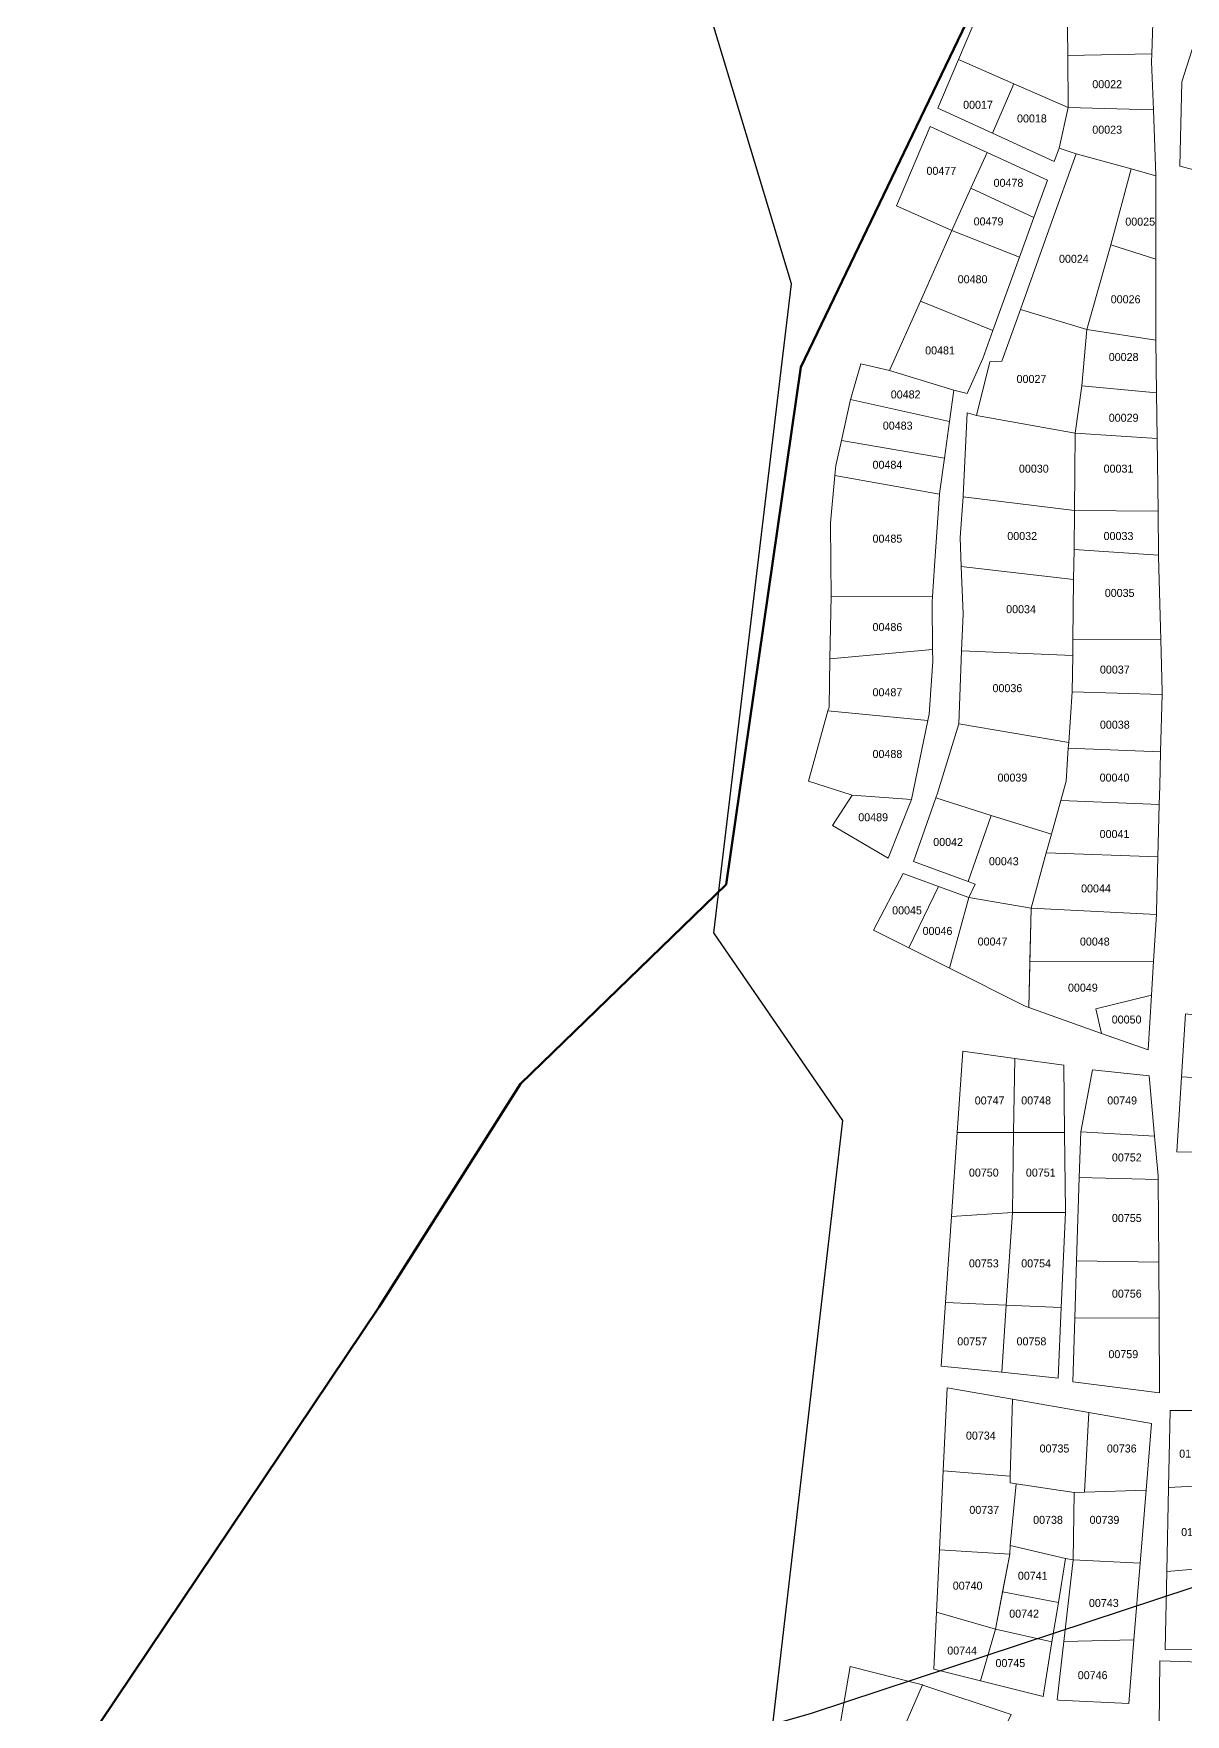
# Model space of a CAD drawing. Header units: metres. Extents: x 245225 to 248406, y 1633796 to 1637634.
# Drawn here: x 245295.2 to 245511, y 1635006.4 to 1635321.5 of the extents above; entities that cross this region are included whole.
import ezdxf
from ezdxf.enums import TextEntityAlignment as Align

# ---------------------------------------------------------------- set-up
doc = ezdxf.new("R2010")
doc.units = ezdxf.units.M
doc.header["$MEASUREMENT"] = 0
doc.layers.add('historique_numero_parcelle', color=7, linetype='Continuous')
doc.layers.add('limites_sections', color=7, linetype='Continuous')
doc.layers.add('Limites_Communes', color=7, linetype='Continuous', lineweight=211, plot=False)
doc.layers.add('LIMITES_PARCELLES', color=7, linetype='Continuous', lineweight=0, true_color=0xffffff)
doc.styles.add('Style-FANCY', font='FANCY.shx')

msp = doc.modelspace()

# ---------------------------------------------------------------- linework, layer by layer
at = {"layer": 'Limites_Communes', "color": 210, "lineweight": 80, "flags": 128}
msp.add_lwpolyline([(245295.2468, 1634986.3128), (245359.9816, 1635082.8418), (245386.44, 1635124.6461), (245425, 1635162), (245439, 1635259), (245487, 1635359)], dxfattribs=at)
at = {"layer": 'limites_parcelles', "flags": 128}
for points in [[(245488.788, 1635339.18), (245488.845, 1635333.461), (245488.908, 1635327.23), (245489.007, 1635317.384), (245489.105, 1635307.642), (245478.899, 1635312.089), (245468.518, 1635316.613), (245479.814, 1635343.248), (245480.225, 1635343.892), (245488.788, 1635339.18)], [(245541.046, 1635294.114), (245533.958, 1635294.588), (245512.445, 1635296.025), (245509.984, 1635296.66), (245510.381, 1635312.456), (245512.762, 1635319.917), (245527.367, 1635311.345), (245531.495, 1635306.265), (245541.046, 1635294.114)], [(245505.05, 1635307.204), (245489.105, 1635307.642), (245489.007, 1635317.384), (245504.762, 1635317.696), (245504.715, 1635316.188), (245505.05, 1635307.204)], [(245489.105, 1635307.642), (245487.385, 1635300.048), (245486.476, 1635297.54), (245474.922, 1635302.829), (245478.899, 1635312.089), (245489.105, 1635307.642)], [(245505.05, 1635307.204), (245505.509, 1635294.889), (245505.509, 1635294.865), (245500.865, 1635296.147), (245490.56, 1635298.99), (245487.385, 1635300.048), (245489.105, 1635307.642), (245505.05, 1635307.204)], [(245473.882, 1635299.217), (245470.854, 1635292.502), (245467.277, 1635284.57), (245456.905, 1635289.227), (245463.216, 1635304.11), (245473.882, 1635299.217)], [(245497.082, 1635281.93), (245492.598, 1635266.049), (245480.133, 1635269.793), (245485.78, 1635285.606), (245490.56, 1635298.99), (245500.865, 1635296.147), (245497.082, 1635281.93)], [(245505.509, 1635279.189), (245505.509, 1635265.123), (245505.523, 1635264.011), (245492.598, 1635266.049), (245497.082, 1635281.93), (245505.509, 1635279.189)], [(245474.981, 1635265.823), (245473.098, 1635260.625), (245470.187, 1635254.01), (245467.674, 1635254.672), (245455.635, 1635258.376), (245461.402, 1635271.351), (245474.981, 1635265.823)], [(245491.645, 1635255.466), (245490.375, 1635246.576), (245471.907, 1635249.909), (245474.421, 1635259.964), (245476.67, 1635260.096), (245480.133, 1635269.793), (245492.598, 1635266.049), (245491.645, 1635255.466)], [(245455.635, 1635258.376), (245467.674, 1635254.672), (245466.85, 1635248.783), (245448.327, 1635252.941), (245448.359, 1635253.084), (245450.211, 1635259.567), (245455.635, 1635258.376)], [(245471.907, 1635249.909), (245490.375, 1635246.576), (245490.269, 1635232.076), (245469.382, 1635234.652), (245469.394, 1635234.828), (245470.187, 1635250.439), (245471.907, 1635249.909)], [(245465.89, 1635241.916), (245465.028, 1635235.754), (245464.987, 1635235.167), (245445.396, 1635238.641), (245445.581, 1635240.517), (245446.621, 1635245.222), (245465.89, 1635241.916)], [(245464.987, 1635235.167), (245464.048, 1635221.763), (245463.643, 1635215.984), (245444.655, 1635216.043), (245444.595, 1635222.275), (245444.523, 1635229.801), (245445.396, 1635238.641), (245464.987, 1635235.167)], [(245490.269, 1635232.076), (245490.178, 1635224.778), (245490.108, 1635219.169), (245469.064, 1635221.631), (245468.864, 1635227.023), (245469.382, 1635234.652), (245490.269, 1635232.076)], [(245506.035, 1635223.729), (245506.038, 1635223.451), (245506.445, 1635207.92), (245489.967, 1635207.863), (245490.108, 1635219.169), (245490.178, 1635224.778), (245506.035, 1635223.729)], [(245490.108, 1635219.169), (245489.967, 1635207.863), (245489.93, 1635204.895), (245469.127, 1635205.813), (245469.394, 1635212.735), (245469.064, 1635221.631), (245490.108, 1635219.169)], [(245463.679, 1635206.033), (245444.444, 1635204.298), (245444.655, 1635216.043), (245463.643, 1635215.984), (245463.573, 1635214.984), (245463.679, 1635206.033)], [(245444.444, 1635204.298), (245463.679, 1635206.033), (245463.705, 1635203.872), (245463.044, 1635193.95), (245462.798, 1635192.762), (245444.083, 1635194.526), (245444.281, 1635195.234), (245444.444, 1635204.298)], [(245489.93, 1635204.895), (245489.846, 1635198.104), (245489.185, 1635188.617), (245468.6, 1635192.098), (245469.127, 1635205.813), (245489.93, 1635204.895)], [(245506.685, 1635197.601), (245489.846, 1635198.104), (245489.93, 1635204.895), (245489.967, 1635207.863), (245506.445, 1635207.92), (245506.7, 1635198.183), (245506.685, 1635197.601)], [(245506.685, 1635197.601), (245506.409, 1635186.844), (245489.111, 1635187.547), (245489.185, 1635188.617), (245489.846, 1635198.104), (245506.685, 1635197.601)], [(245462.798, 1635192.762), (245459.736, 1635177.943), (245448.624, 1635178.736), (245440.422, 1635181.382), (245444.083, 1635194.526), (245462.798, 1635192.762)], [(245489.185, 1635188.617), (245489.111, 1635187.547), (245488.682, 1635181.382), (245487.685, 1635177.767), (245485.932, 1635171.404), (245474.67, 1635174.956), (245464.312, 1635178.223), (245464.631, 1635179.133), (245468.6, 1635192.098), (245489.185, 1635188.617)], [(245506.409, 1635186.844), (245506.245, 1635180.458), (245506.157, 1635177.011), (245487.685, 1635177.767), (245488.682, 1635181.382), (245489.111, 1635187.547), (245506.409, 1635186.844)], [(245506.157, 1635177.011), (245505.904, 1635167.162), (245484.971, 1635167.917), (245485.932, 1635171.404), (245487.685, 1635177.767), (245506.157, 1635177.011)], [(245485.932, 1635171.404), (245484.971, 1635167.917), (245482.12, 1635157.57), (245470.452, 1635159.554), (245471.642, 1635162.068), (245470.35, 1635162.543), (245474.67, 1635174.956), (245485.932, 1635171.404)], [(245505.904, 1635167.162), (245505.642, 1635156.908), (245505.609, 1635156.377), (245482.12, 1635157.57), (245484.971, 1635167.917), (245505.904, 1635167.162)], [(245482.12, 1635157.57), (245481.724, 1635138.936), (245481.035, 1635139.181), (245466.833, 1635146.315), (245470.452, 1635159.554), (245482.12, 1635157.57)], [(245481.908, 1635147.584), (245505.073, 1635147.627), (245504.683, 1635141.244), (245494.289, 1635138.719), (245495.337, 1635134.085), (245481.724, 1635138.936), (245481.908, 1635147.584)], [(245488.562, 1635100.499), (245478.627, 1635100.499), (245478.856, 1635115.527), (245488.405, 1635115.527), (245488.576, 1635100.816), (245488.562, 1635100.499)], [(245505.261, 1635114.811), (245505.933, 1635107.378), (245505.937, 1635106.731), (245491.164, 1635107.105), (245491.433, 1635115.633), (245505.261, 1635114.811)], [(245492.964, 1635063.009), (245492.161, 1635048.093), (245490.202, 1635048.026), (245479.349, 1635049.659), (245478.243, 1635049.826), (245478.243, 1635051.096), (245478.63, 1635065.528), (245492.964, 1635063.009)], [(245478.243, 1635051.096), (245478.243, 1635049.826), (245479.349, 1635049.659), (245478.243, 1635038.078), (245478.137, 1635036.49), (245464.962, 1635037.265), (245465.656, 1635052.092), (245478.243, 1635051.096)], [(245490.202, 1635048.026), (245489.99, 1635035.432), (245488.614, 1635035.644), (245478.243, 1635038.078), (245479.349, 1635049.659), (245490.202, 1635048.026)], [(245502.578, 1635034.816), (245489.99, 1635035.432), (245490.202, 1635048.026), (245492.161, 1635048.093), (245503.693, 1635048.488), (245502.578, 1635034.816)], [(245487.258, 1635027.384), (245476.801, 1635029.384), (245478.137, 1635036.49), (245478.243, 1635038.078), (245488.614, 1635035.644), (245487.258, 1635027.384)], [(245488.272, 1635020.081), (245501.405, 1635020.445), (245500.428, 1635008.471), (245487.252, 1635009.106), (245487.049, 1635009.157), (245488.272, 1635020.081)], [(245461.763, 1635011.967), (245458.308, 1635003.942), (245455.266, 1634996.877), (245452.992, 1634991.595), (245444.048, 1634995.317), (245445.209, 1634997.967), (245448.225, 1635015.43), (245461.763, 1635011.967)], [(245525.444, 1635015.853), (245525.197, 1635007.493), (245525.021, 1635001.565), (245506.132, 1635004.325), (245506.288, 1635016.488), (245525.444, 1635015.853)], [(245474.033, 1634997.609), (245458.308, 1635003.942), (245461.763, 1635011.967), (245461.878, 1635011.937), (245478.421, 1635006.442), (245474.033, 1634997.609)]]:
    msp.add_lwpolyline(points, close=True, dxfattribs=at)
at = {"layer": 'limites_parcelles'}
for points in [[(245504.762, 1635317.696), (245489.007, 1635317.384), (245488.908, 1635327.23), (245505.055, 1635327.32)], [(245478.899, 1635312.089), (245474.922, 1635302.829), (245464.665, 1635307.525), (245468.518, 1635316.613)], [(245482.672, 1635287.042), (245470.854, 1635292.502), (245473.882, 1635299.217), (245485.202, 1635294.023)], [(245505.509, 1635294.865), (245505.509, 1635279.189), (245497.082, 1635281.93), (245500.865, 1635296.147)], [(245482.672, 1635287.042), (245479.964, 1635279.572), (245467.277, 1635284.57), (245470.854, 1635292.502)], [(245479.964, 1635279.572), (245474.981, 1635265.823), (245461.402, 1635271.351), (245467.277, 1635284.57)], [(245505.523, 1635264.011), (245505.649, 1635254.141), (245491.645, 1635255.466), (245492.598, 1635266.049)], [(245466.85, 1635248.783), (245465.89, 1635241.916), (245446.621, 1635245.222), (245448.327, 1635252.941)], [(245505.649, 1635254.141), (245505.757, 1635245.608), (245490.375, 1635246.576), (245491.645, 1635255.466)], [(245505.757, 1635245.608), (245505.93, 1635232), (245490.269, 1635232.076), (245490.375, 1635246.576)], [(245505.93, 1635232), (245506.035, 1635223.729), (245490.178, 1635224.778), (245490.269, 1635232.076)], [(245459.736, 1635177.943), (245455.371, 1635166.962), (245444.92, 1635173.048), (245448.624, 1635178.736)], [(245474.67, 1635174.956), (245470.35, 1635162.543), (245460.133, 1635166.301), (245464.312, 1635178.223)], [(245464.781, 1635161.627), (245459.209, 1635150.145), (245452.592, 1635153.469), (245458.149, 1635164.052)], [(245459.209, 1635150.145), (245464.781, 1635161.627), (245470.452, 1635159.554), (245466.833, 1635146.315)], [(245505.073, 1635147.627), (245481.908, 1635147.584), (245482.12, 1635157.57), (245505.609, 1635156.377)], [(245495.337, 1635134.085), (245494.289, 1635138.719), (245504.683, 1635141.244), (245504.054, 1635130.979)], [(245522.448, 1635136.394), (245521.993, 1635125.259), (245510.333, 1635125.941), (245511.067, 1635137.726)], [(245479.067, 1635129.404), (245478.856, 1635115.527), (245468.295, 1635115.527), (245469.339, 1635130.761)], [(245488.405, 1635115.527), (245478.856, 1635115.527), (245479.067, 1635129.404), (245488.258, 1635128.121)], [(245505.261, 1635114.811), (245491.433, 1635115.633), (245493.656, 1635127.275), (245504.239, 1635126.111)], [(245521.993, 1635125.259), (245521.436, 1635111.654), (245509.457, 1635111.867), (245510.333, 1635125.941)], [(245478.627, 1635100.499), (245467.216, 1635099.786), (245468.295, 1635115.527), (245478.856, 1635115.527)], [(245505.937, 1635106.731), (245506.047, 1635091.181), (245490.67, 1635091.473), (245491.164, 1635107.105)], [(245477.486, 1635083.141), (245466.11, 1635083.644), (245467.216, 1635099.786), (245478.627, 1635100.499)], [(245487.78, 1635082.686), (245477.486, 1635083.141), (245478.627, 1635100.499), (245488.562, 1635100.499)], [(245506.047, 1635091.181), (245506.121, 1635080.789), (245490.33, 1635080.726), (245490.67, 1635091.473)], [(245477.486, 1635083.141), (245476.658, 1635070.559), (245465.292, 1635071.712), (245466.11, 1635083.644)], [(245487.78, 1635082.686), (245487.2, 1635069.49), (245476.658, 1635070.559), (245477.486, 1635083.141)], [(245490.33, 1635080.726), (245506.121, 1635080.789), (245506.221, 1635066.714), (245489.952, 1635068.749)], [(245478.63, 1635065.528), (245478.243, 1635051.096), (245465.656, 1635052.092), (245466.386, 1635067.679)], [(245503.693, 1635048.488), (245492.161, 1635048.093), (245492.964, 1635063.009), (245504.71, 1635060.945)], [(245518.651, 1635049.52), (245507.886, 1635048.963), (245508.193, 1635063.406), (245517.295, 1635063.406)], [(245520.141, 1635034.264), (245507.552, 1635033.249), (245507.886, 1635048.963), (245518.651, 1635049.52)], [(245478.137, 1635036.49), (245475.491, 1635022.415), (245464.416, 1635025.591), (245464.962, 1635037.265)], [(245502.578, 1635034.816), (245501.405, 1635020.445), (245488.272, 1635020.081), (245489.99, 1635035.432)], [(245521.685, 1635018.45), (245507.241, 1635018.605), (245507.552, 1635033.249), (245520.141, 1635034.264)], [(245487.258, 1635027.384), (245486.049, 1635020.019), (245475.491, 1635022.415), (245476.801, 1635029.384)], [(245475.491, 1635022.415), (245472.643, 1635012.746), (245463.916, 1635014.92), (245464.416, 1635025.591)], [(245486.049, 1635020.019), (245484.375, 1635009.823), (245472.643, 1635012.746), (245475.491, 1635022.415)]]:
    msp.add_3dface(points, dxfattribs=at)
at = {"layer": 'limites_sections', "flags": 128}
msp.add_lwpolyline([(245739.8559, 1635105.3481), (245440.9057, 1635006.6276), (245433.771605, 1635004.518432), (245446.895, 1635117.771), (245422.716, 1635152.914), (245437.268, 1635274.622), (245420.07, 1635331.508), (245369.799, 1635381.779), (245338.384, 1635452.238), (245450.924, 1635384.215), (245811.683, 1635151.209), (245837.018023, 1635153.87566), (245846.0283, 1635139.7348), (245836.9689, 1635133.7145), (245829.3047, 1635128.6213), (245827.8612, 1635127.6621), (245821.098, 1635123.1677), (245808.4783, 1635120.3997), (245764.3632, 1635110.7235), (245739.8559, 1635105.3481)], close=True, dxfattribs=at)

# ---------------------------------------------------------------- texts
at = {"layer": 'historique_numero_parcelle', "style": 'Style-FANCY'}
for s, p in [('00022', (245496.396984, 1635312.013057)), ('00017', (245472.191811, 1635308.151925)), ('00018', (245482.291401, 1635305.592647)), ('00023', (245496.396984, 1635303.482132)), ('00477', (245465.326489, 1635295.768567)), ('00478', (245477.898064, 1635293.524616)), ('00479', (245474.163933, 1635286.294109)), ('00025', (245502.581208, 1635286.25033)), ('00024', (245490.159524, 1635279.283407)), ('00480', (245471.176628, 1635275.448348)), ('00026', (245499.848438, 1635271.694438)), ('00481', (245465.077547, 1635262.109309)), ('00028', (245499.475787, 1635260.870827)), ('00027', (245482.209646, 1635256.765319)), ('00482', (245458.633948, 1635253.859229)), ('00029', (245499.475787, 1635249.488485)), ('00483', (245457.140295, 1635248.017833)), ('00484', (245455.219885, 1635240.680471)), ('00030', (245482.646623, 1635239.948955)), ('00031', (245498.515325, 1635239.948955)), ('00485', (245455.219885, 1635226.82942)), ('00032', (245480.472828, 1635227.321409)), ('00033', (245498.515325, 1635227.321409)), ('00035', (245498.732704, 1635216.653309)), ('00034', (245480.255448, 1635213.605281)), ('00486', (245455.219885, 1635210.249118)), ('00037', (245497.824368, 1635202.284032)), ('00036', (245477.70124, 1635198.800571)), ('00487', (245455.219885, 1635198.032054)), ('00038', (245497.824368, 1635191.958058)), ('00488', (245455.219885, 1635186.469476)), ('00039', (245478.640629, 1635182.036414)), ('00040', (245497.770024, 1635182.036414)), ('00489', (245452.547369, 1635174.606925)), ('00041', (245497.770024, 1635171.461622)), ('00042', (245466.591596, 1635169.96871)), ('00043', (245477.02581, 1635166.360839)), ('00044', (245494.291952, 1635161.260057)), ('00045', (245458.890151, 1635157.154549)), ('00046', (245464.604126, 1635153.29786)), ('00047', (245474.914124, 1635151.307311)), ('00048', (245494.074572, 1635151.307311)), ('00049', (245491.838669, 1635142.660863)), ('00050', (245500.036981, 1635136.689215)), ('00747', (245474.367518, 1635121.523817)), ('00748', (245483.080491, 1635121.523817)), ('00749', (245499.199492, 1635121.523817)), ('00752', (245500.070789, 1635110.833886)), ('00750', (245473.278397, 1635107.997782)), ('00751', (245483.951789, 1635107.997782)), ('00755', (245500.070789, 1635099.48947)), ('00753', (245473.278397, 1635090.981157)), ('00754', (245483.080491, 1635090.981157)), ('00756', (245500.070789, 1635085.308949)), ('00757', (245471.100153, 1635076.364313)), ('00758', (245482.209194, 1635076.364313)), ('00759', (245499.417316, 1635073.964532)), ('00734', (245472.721055, 1635058.702942)), ('00735', (245486.51956, 1635056.2809)), ('00736', (245499.126698, 1635056.2809)), ('01166', (245512.675537, 1635055.315013)), ('00737', (245473.361192, 1635044.776201)), ('00738', (245485.310412, 1635042.906242)), ('00739', (245495.890451, 1635042.906242)), ('01168', (245513.0471, 1635040.615547)), ('00741', (245482.447578, 1635032.434473)), ('00740', (245470.249416, 1635030.564514)), ('00742', (245480.829455, 1635025.328629)), ('00743', (245495.76598, 1635027.323252)), ('00744', (245469.218084, 1635018.409782)), ('00745', (245478.251126, 1635016.058977)), ('00746', (245493.672199, 1635013.792765))]:
    msp.add_text(s, height=1.499994, dxfattribs=at).set_placement(p, align=Align.MIDDLE_CENTER)

doc.saveas('drawing.dxf')
